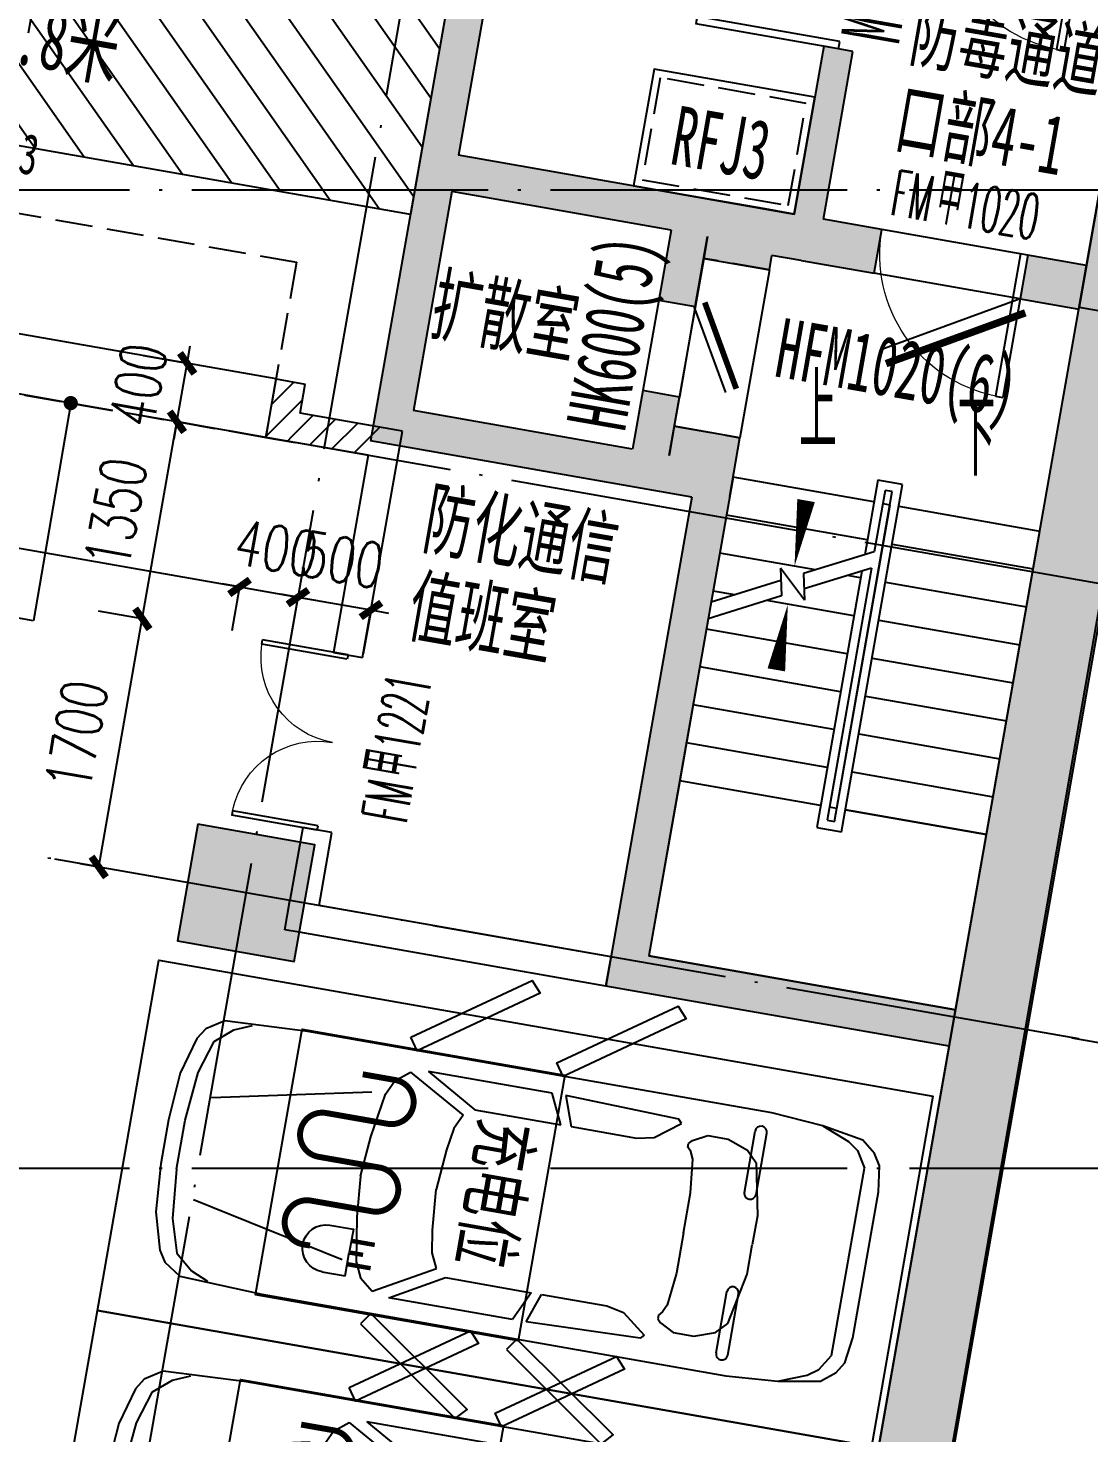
# Model space of a CAD drawing. Header units: millimetres. Extents: x 12325263 to 13848842, y -1463133 to 573208.
# Drawn here: x 12613923 to 12621078, y -1112874 to -1103394 of the extents above; entities that cross this region are included whole.
import ezdxf
from ezdxf.xclip import XClip

# ---------------------------------------------------------------- set-up
doc = ezdxf.new("R2010")
doc.units = ezdxf.units.MM
doc.header["$LTSCALE"] = 1000
doc.header["$XCLIPFRAME"] = 0
for name, pattern in [('__DASH', [0.35, 0.25, -0.1]), ('DASH', [0.35, 0.25, -0.1]), ('DOTE', [2.42, 2, -0.2, 0.02, -0.2]), ('地下室负三层平面图$0$-3F平面$0$$AUDIT_BAD_LTYPE2', [0])]:
    doc.linetypes.add(name, pattern=pattern)
for name, color, linetype in [('-2F平面$0$COLUMN-CONCRETE', 6, 'Continuous'), ('-2F平面$0$WALL-SHATCH', 8, 'Continuous'), ('A-ANNO-TEXT', 7, 'Continuous'), ('A-AXIS', 16, 'DOTE'), ('A-COLS', 6, 'Continuous'), ('A-WALL', 5, 'Continuous'), ('A-WALL-PATT', 8, 'Continuous'), ('A_WALL(防火墙)', 151, 'Continuous'), ('AXIS', 3, 'Continuous'), ('COLUMN', 5, 'Continuous'), ('DIM_SYMB', 3, 'Continuous'), ('DOOR_FIRE', 1, 'Continuous'), ('DOOR_FIRE_TEXT', 7, 'Continuous'), ('PUB_DIM', 83, 'Continuous'), ('PUB_HATCH', 8, 'Continuous'), ('TH_TEXT', 7, 'Continuous'), ('WALL', 5, 'Continuous'), ('WINDOW_TEXT', 7, 'Continuous'), ('人防墙', 6, 'Continuous'), ('人防平时标注', 42, 'Continuous'), ('人防门', 60, 'Continuous'), ('人防门编号', 73, 'Continuous'), ('人防集水井', 62, 'Continuous'), ('公寓机动车库', 23, 'Continuous'), ('水沟+分水线', 133, 'Continuous'), ('防火卷帘', 141, 'Continuous')]:
    doc.layers.add(name, color=color, linetype=linetype)
doc.layers.add('人防口部编号', color=2, linetype='Continuous', lineweight=15)
doc.layers.add('人防文字', color=3, linetype='Continuous', lineweight=15)
doc.styles.add('_TCH_DIM', font='SIMPLEX.shx', dxfattribs={"width": 0.7, "bigfont": 'GBCBIG.shx'})
doc.styles.add('_TCH_DIM_T3', font='SIMPLEX.shx', dxfattribs={"width": 0.705882, "bigfont": 'GBCBIG.shx'})
doc.styles.add('_TCH_WINDOW', font='SIMPLEX', dxfattribs={"width": 0.7, "height": 3.5, "bigfont": 'GBCBIG'})
doc.styles.add('宋体', font='', dxfattribs={"width": 0.65})
doc.styles.add('标注宋体', font='', dxfattribs={"width": 0.6})
doc.styles.add('黑体', font='simhei.ttf', dxfattribs={"width": 0.7})
doc.styles.get('宋体').set_extended_font_data('SimSun')
doc.styles.get('标注宋体').set_extended_font_data('NSimSun')
doc.dimstyles.new('_TCH_ARCH&&120', dxfattribs={"dimtxt": 306, "dimasz": 120, "dimexe": 300, "dimexo": 360, "dimgap": 147, "dimtad": 1, "dimdec": 0, "dimzin": 0, "dimdsep": 46, "dimtxsty": '_TCH_DIM_T3', "dimblk": 'ARCHTICK', "dimcen": 0.09, "dimclrt": 7, "dimazin": 2, "dimtfac": 1, "dimtdec": 0, "dimtix": 1, "dimtmove": 2, "dimatfit": 3, "dimfxl": 1, "dimfxlon": 1, "dimtolj": 1, "dimtzin": 0, "dimarcsym": 0})
doc.dimstyles.new('_TCH_ARCH&&150', dxfattribs={"dimtxt": 446.25, "dimasz": 150, "dimexe": 375, "dimexo": 450, "dimgap": 189.375, "dimtad": 1, "dimdec": 0, "dimzin": 0, "dimdsep": 46, "dimtxsty": '_TCH_DIM_T3', "dimblk": 'asdggshdfhsg_ArchTick', "dimcen": 0.09, "dimclrt": 7, "dimazin": 2, "dimtfac": 1, "dimtdec": 0, "dimtix": 1, "dimtmove": 2, "dimatfit": 3, "dimfxl": 1, "dimtolj": 1, "dimtzin": 0, "dimarcsym": 0})
pattern_1 = [(45, (0, 89.76), (-88.388383, 88.388383), [])]

# ---------------------------------------------------------------- blocks, each defined once
blk = doc.blocks.new('asdgafgfasdfagfagasdgagRFJ3')
at = {"layer": '人防集水井'}
blk.add_lwpolyline([(-50, -1050), (1050, -1050), (1050, -250), (-50, -250)], close=True, dxfattribs=at)
at = {"layer": '人防集水井', "linetype": 'DASH'}
blk.add_lwpolyline([(0, -1000), (1000, -1000), (1000, -300), (0, -300)], close=True, dxfattribs=at)
at = {"layer": '人防集水井', "style": '标注宋体', "width": 0.6}
blk.add_text('RFJ3', height=400, dxfattribs=at).set_placement((154.5, -861.9))
blk = doc.blocks.new('asdgafgfasdfagfagasdgagadfgsdhgd$DorLib2D$00000191')
at = {"color": 0}
blk.add_line((-0.5, 0.15), (0.366, 0.65), dxfattribs=at)
at = {"color": 0, "const_width": 0.05}
blk.add_lwpolyline([(-0.55, 0.2366), (0.316, 0.7366)], dxfattribs=at)
blk = doc.blocks.new('asdgafgfasdfagfag$DorLib2D$00000001')
for p, q in [((0.45, 0.975), (0.5, 0.975)), ((0.45, 0), (0.45, 0.975)), ((0.5, 0), (0.5, 0.975)), ((0.5, 0), (0.45, 0))]:
    blk.add_line(p, q)
at = {"lineweight": 13}
blk.add_arc((0.475, 0), 0.975, 91.46928, 180, dxfattribs=at)
blk = doc.blocks.new('asdgafgfasdfagfagasdgagadfgsdhgd$DorLib2D$00000190')
at = {"color": 0}
blk.add_line((-0.5, 0.187), (0.366, 0.687), dxfattribs=at)
at = {"color": 0, "const_width": 0.0625}
blk.add_lwpolyline([(-0.562, 0.296), (0.304, 0.796)], dxfattribs=at)
blk = doc.blocks.new('asdgafgf20230228-rf2')
at = {"layer": 'PUB_HATCH'}
for points in [[(45555.8, 17080.3), (45388.8, 17092.7), (44947.8, 14581.1), (45120.6, 14601.6), (45228.6, 14734.9), (45617.7, 16951)], [(47691, 14302.5), (47889.8, 15435.2), (47692.9, 15469.8), (47494, 14337.1), (47575.2, 14221.3)], [(46808.5, 14288.3), (46853.8, 14449.5), (45228.6, 14734.9), (45120.6, 14601.6), (45185.4, 14488.7), (46662.8, 14229.2)], [(45120.6, 14601.6), (44947.8, 14581.1), (44636.5, 12808.3), (44926, 13011.3), (45185.4, 14488.7)], [(47183.2, 14205.6), (47297, 14371.7), (46853.8, 14449.5), (46808.5, 14288.3), (46909, 14186)], [(47575.2, 14221.3), (47494, 14337.1), (47297, 14371.7), (47183.2, 14205.6), (47343.6, 14058.9), (47540.6, 14024.4)], [(46662.8, 14229.2), (46579.8, 13756.5), (46826, 13713.2), (46909, 14186), (46808.5, 14288.3)], [(47540.6, 14024.4), (48033, 13937.9), (48084.8, 14233.4), (47691, 14302.5), (47575.2, 14221.3)], [(46909, 14186), (46883.1, 14038.3), (47326.3, 13960.4), (47343.6, 14058.9), (47183.2, 14205.6)], [(49463.8, 13991.2), (49069.8, 14060.4), (49017.9, 13765), (49411.9, 13695.8)], [(46649.6, 12708.6), (46718.8, 13102.6), (46472.5, 13145.8), (46403.4, 12751.9), (46520.3, 12646.7)], [(46520.3, 12646.7), (46403.4, 12751.9), (44926, 13011.3), (44636.5, 12808.3), (46507.9, 12479.7)], [(47058.2, 12433.8), (47127.4, 12827.8), (46684.2, 12905.6), (46649.6, 12708.6), (46837.1, 12523.4)], [(46837.1, 12523.4), (46649.6, 12708.6), (46520.3, 12646.7), (46507.9, 12479.7), (46803.4, 12427.8)], [(46837.1, 12523.4), (46803.4, 12427.8), (46224, 9128.3), (46513.5, 9331.3), (47058.2, 12433.8)], [(48581.8, 8968.1), (46513.5, 9331.3), (46224, 9128.3), (48538.5, 8721.9)]]:
    blk.add_hatch(color=256, dxfattribs=at).paths.add_polyline_path(points)
at = {"layer": '人防平时标注'}
h = blk.add_hatch(dxfattribs=at)
h.set_pattern_fill('ANSI31', color=8, scale=150, angle=-99.95903)
h.set_pattern_definition([(305.0409677, (-1229816.6, 10050455.39), (194.962871, 136.7223264), [])])
h.paths.add_polyline_path([(45483.9, 17634.4), (44904.6, 14334.8), (38206.9, 15511), (38786.3, 18810.4)])
at = {"layer": 'DIM_SYMB', "elevation": 0}
for points in [[(47608, 12601.3, 0, 0, 0), (47495.6, 11961, 0, 120, 0), (47573.4, 12404.3, 0, 0, 0)], [(48666.8, 12415.3, 0, 0, 0), (48180.8, 9647.7, 0, 0, 0), (47122, 9833.6, 0, 0, 0), (47450.6, 11705, 0, 120, 0), (47372.8, 11261.7, 0, 0, 0)]]:
    blk.add_lwpolyline(points, format="xyseb", dxfattribs=at)
at = {"layer": '人防墙'}
for p, q in [((45388.8, 17092.7), (44947.8, 14581.1)), ((45617.7, 16951), (45228.6, 14734.9)), ((47692.9, 15469.8), (47494, 14337.1)), ((47889.8, 15435.2), (47692.9, 15469.8)), ((47691, 14302.5), (47889.8, 15435.2)), ((46853.8, 14449.5), (45228.6, 14734.9)), ((44947.8, 14581.1), (44636.5, 12808.3)), ((45185.4, 14488.7), (44926, 13011.3)), ((46662.8, 14229.2), (45185.4, 14488.7)), ((47297, 14371.7), (46853.8, 14449.5)), ((47494, 14337.1), (47297, 14371.7)), ((46662.8, 14229.2), (46579.8, 13756.5)), ((48084.8, 14233.4), (47691, 14302.5)), ((48033, 13937.9), (48084.8, 14233.4)), ((46826, 13713.2), (46909, 14186)), ((46909, 14186), (46883.1, 14038.3)), ((46909, 14186), (46909, 14186)), ((46883.1, 14038.3), (47326.3, 13960.4)), ((47326.3, 13960.4), (47343.6, 14058.9)), ((47540.6, 14024.4), (47343.6, 14058.9)), ((49069.8, 14060.4), (49017.9, 13765)), ((49463.8, 13991.2), (49069.8, 14060.4)), ((47540.6, 14024.4), (48033, 13937.9)), ((49411.9, 13695.8), (49463.8, 13991.2)), ((46579.8, 13756.5), (46826, 13713.2)), ((49017.9, 13765), (49411.9, 13695.8)), ((46472.5, 13145.8), (46403.4, 12751.9)), ((46718.8, 13102.6), (46472.5, 13145.8)), ((46649.6, 12708.6), (46718.8, 13102.6)), ((46403.4, 12751.9), (44926, 13011.3)), ((46684.2, 12905.6), (46649.6, 12708.6)), ((47127.4, 12827.8), (46684.2, 12905.6)), ((46507.9, 12479.7), (44636.5, 12808.3)), ((47058.2, 12433.8), (47127.4, 12827.8)), ((46649.6, 12708.6), (46649.6, 12708.6)), ((46803.4, 12427.8), (46224, 9128.3)), ((46803.4, 12427.8), (46507.9, 12479.7)), ((47058.2, 12433.8), (46513.5, 9331.3)), ((48581.8, 8968.1), (46513.5, 9331.3)), ((48538.5, 8721.9), (46224, 9128.3)), ((48538.5, 8721.9), (48581.8, 8968.1))]:
    blk.add_line(p, q, dxfattribs=at)
at = {"layer": '人防平时标注', "elevation": 0}
blk.add_lwpolyline([(45483.9, 17634.4), (44904.6, 14334.8), (38206.9, 15511), (38786.3, 18810.4)], close=True, dxfattribs=at)
at = {"layer": '人防门'}
for p, q in [((49069.8, 14060.4, 0), (48084.8, 14233.4, 0)), ((46883.1, 14038.3, 0), (46684.2, 12905.6, 0)), ((47326.3, 13960.4, 0), (47127.4, 12827.8, 0)), ((49017.9, 13765, 0), (48033, 13937.9, 0)), ((46579.8, 13756.5, 10), (46472.5, 13145.8, 10)), ((46826, 13713.2, 10), (46718.8, 13102.6, 10)), ((47080.7, 12561.8), (46932.5, 11717.9)), ((48031.2, 12395), (47080.7, 12561.8)), ((47812.9, 10169.2), (48224.6, 12513.3)), ((48057.1, 12542.7), (47968.6, 12038.8)), ((48224.6, 12513.3), (48057.1, 12542.7)), ((47764.2, 10238.6), (48155.1, 12464.6)), ((48105.8, 12473.2), (48033.1, 12058.8)), ((48155.1, 12464.6), (48105.8, 12473.2)), ((47779.8, 10327.3), (48139.5, 12375.9)), ((48090.3, 12384.6), (48033.1, 12058.8)), ((48090.3, 12384.6), (48139.5, 12375.9)), ((48198.6, 12365.6), (49149.1, 12198.7)), ((47986.2, 12138.9), (47035.7, 12305.8)), ((48789.3, 10150), (49149.1, 12198.7)), ((47637.2, 11936.2), (46990.8, 12049.7)), ((48033.1, 12058.8), (47556.9, 11911.3)), ((48153.6, 12109.5), (49104.1, 11942.6)), ((47563.8, 11733), (47401.1, 11947.2)), ((47401.1, 11947.2), (47408.3, 11760.6)), ((48013.6, 11948.1), (47560.9, 11807.9)), ((48013.6, 11948.1), (47715, 10247.3)), ((48013.6, 11948.1), (47730.5, 10335.9)), ((47404.3, 11864.1), (46932.5, 11717.9)), ((47556.9, 11911.3), (47563.8, 11733)), ((47949.2, 11928.1), (47645.5, 10198.6)), ((47941.2, 11882.8), (47852.9, 11898.3)), ((48108.7, 11853.4), (49059.1, 11686.5)), ((47408.3, 11760.6), (46913.1, 11607.2)), ((47093.2, 11767.7), (46945.8, 11793.6)), ((47896.3, 11626.7), (47309, 11729.8)), ((46913.1, 11607.2), (46721, 10513.2)), ((48063.7, 11597.3), (49014.2, 11430.4)), ((47851.3, 11370.6), (46900.9, 11537.5)), ((47806.3, 11114.5), (46855.9, 11281.4)), ((48018.8, 11341.2), (48969.2, 11174.3)), ((47761.4, 10858.5), (46810.9, 11025.4)), ((47973.8, 11085.1), (48924.2, 10918.3)), ((47928.8, 10829.1), (48879.3, 10662.2)), ((47716.4, 10602.4), (46766, 10769.3)), ((47883.9, 10573), (48834.3, 10406.1)), ((46721, 10513.2), (46513.5, 9331.3)), ((47671.5, 10346.3), (46721, 10513.2)), ((47671.5, 10346.3), (46721, 10513.2)), ((47779.8, 10327.3), (47730.5, 10335.9)), ((47715, 10247.3), (47764.2, 10238.6)), ((47838.9, 10316.9), (48789.3, 10150)), ((48789.3, 10150), (47838.9, 10316.9)), ((47645.5, 10198.6), (47812.9, 10169.2)), ((48581.8, 8968.1), (48789.3, 10150)), ((46513.5, 9331.3), (48581.8, 8968.1))]:
    blk.add_line(p, q, dxfattribs=at)
at = {"layer": '人防门', "linetype": 'DASH'}
for p, q in [((47326.3, 13960.4), (46883.1, 14038.3)), ((46684.2, 12905.6), (47127.4, 12827.8))]:
    blk.add_line(p, q, dxfattribs=at)
at = {"layer": '人防门'}
ref = blk.add_blockref('asdgafgfasdfagfag$DorLib2D$00000001', (47877.8, 15945), dxfattribs=dict(at, xscale=1000, yscale=-1000, zscale=200, rotation=260.0409676874453))
ref.add_attrib('A', 'M1021', (48197.4, 15471.5), dxfattribs={"layer": 'WINDOW_TEXT', "height": 396.52, "rotation": 80.04097, "style": '标注宋体', "width": 0.6})
for name, p, xscale, yscale, zscale, rotation in [('asdgafgfasdfagfagasdgagadfgsdhgd$DorLib2D$00000191', (48551.4, 13999.2), 1000, 1000, 300, 170.0409676875198), ('asdgafgfasdfagfagasdgagadfgsdhgd$DorLib2D$00000190', (46649.3, 13429.5), 620, 620, 250, 260.040967687483)]:
    blk.add_blockref(name, p, dxfattribs=dict(at, xscale=xscale, yscale=yscale, zscale=zscale, rotation=rotation))
at = {"layer": '人防集水井', "linetype": 'DASH', "rotation": 350.0404866701302}
blk.add_blockref('asdgafgfasdfagfagasdgagRFJ3', (46641.4, 15552.9, 0), dxfattribs=at)
at = {"layer": 'TH_TEXT', "style": '_TCH_DIM', "width": 0.7}
for s, p in [('上', (47525.7, 12756.4)), ('下', (48594.3, 12570.5))]:
    blk.add_text(s, height=506.4, dxfattribs=at).set_placement(p)
at = {"layer": '人防口部编号', "style": '标注宋体', "width": 0.6}
blk.add_text('口部4-1', height=400, rotation=350.04125, dxfattribs=at).set_placement((48152.5, 14796.3, 0))
at = {"layer": '人防平时标注', "style": '标注宋体', "width": 0.65}
blk.add_text('底板做平，净高不小于2.8米', height=400, rotation=350.04097, dxfattribs=at).set_placement((38540.6, 16004, 0))
at = {"layer": '人防文字', "style": '标注宋体', "width": 0.6}
for s, rotation, p in [('防毒通道', 350.04125, (48257.6, 15387, 0)), ('扩散室', 350.0414, (45027.3, 13542.6, 0)), ('防化通信', 350.04089, (44974.3, 12097.4, 0)), ('值班室', 350.04089, (44870.5, 11506.4, 0))]:
    blk.add_text(s, height=400, rotation=rotation, dxfattribs=at).set_placement(p)
at = {"layer": '人防门编号', "style": '标注宋体', "width": 0.6}
for s, rotation, p in [('HK600(5)', 80.04097, (46350.2, 12860.3, 0)), ('HFM1020(6)', 350.04125, (47349.1, 13244.5, 0))]:
    blk.add_text(s, height=400, rotation=rotation, dxfattribs=at).set_placement(p)
blk = doc.blocks.new('_FZH')
blk.add_lwpolyline([(-0.5, -0.5), (0.5, -0.5), (0.5, 0.5), (-0.5, 0.5)], close=True)
at = {"layer": 'PUB_HATCH'}
blk.add_solid([(-0.5, -0.5), (0.5, -0.5), (-0.5, 0.5), (0.5, 0.5)], dxfattribs=at)
blk = doc.blocks.new('1-3F')
at = {"layer": 'A-COLS', "xscale": 799.9999999988994, "yscale": 799.9999999988994, "zscale": 799.9999999988994, "rotation": 260.0413192127452}
blk.add_blockref('_FZH', (11096.2, 26657.6), dxfattribs=at)
blk = doc.blocks.new('adgshg13--2F平面$0$A$C7F010FC0')
at = {"layer": '-2F平面$0$WALL-SHATCH'}
h = blk.add_hatch(color=256, dxfattribs=at)
h.dxf.hatch_style = 1
h.paths.add_polyline_path([(-60384.2, -16880.9), (-763.2, 197.5), (12587.6, -13153.3), (12587.6, -157996), (-162964.9, -188820.4), (-171262.4, -180522.9), (-171262.4, -31310.9), (-150707.2, -10755.7), (-131860.1, -7980.9), (-99162.4, -7980.9), (-99162.4, -4980.9), (-76620.4, -4980.9), (-70107.7, -16880.9)], flags=16)
h.paths.add_polyline_path([(-60091.2, -16380.9), (-646.9, 646.9), (12987.6, -12987.6), (12987.6, -158331.9), (-163100.6, -189250.4), (-171662.4, -180688.6), (-171662.4, -31145.2), (-150777.9, -10260.7), (-131896.7, -7480.9), (-99562.4, -7480.9), (-99562.4, -4580.9), (-76365.6, -4580.9), (-69907.5, -16380.9)])
at = {"layer": '-2F平面$0$COLUMN-CONCRETE'}
for points in [[(-60091.2, -16380.9), (-646.9, 646.9), (12987.6, -12987.6), (12987.6, -158331.9), (-163100.6, -189250.4), (-171662.4, -180688.6), (-171662.4, -31145.2), (-150777.9, -10260.7), (-131896.7, -7480.9), (-99562.4, -7480.9), (-99562.4, -4580.9), (-76365.6, -4580.9), (-69907.5, -16380.9)], [(-60384.2, -16880.9), (-763.2, 197.5), (12587.6, -13153.3), (12587.6, -157996), (-162964.9, -188820.4), (-171262.4, -180522.9), (-171262.4, -31310.9), (-150707.2, -10755.7), (-131860.1, -7980.9), (-99162.4, -7980.9), (-99162.4, -4980.9), (-76620.4, -4980.9), (-70107.7, -16880.9)]]:
    blk.add_lwpolyline(points, close=True, dxfattribs=at)
blk = doc.blocks.new('A$C2A3E77E8')
at = {"layer": 'WALL', "color": 1}
blk.add_blockref('adgshg13--2F平面$0$A$C7F010FC0', (561507.9, 205483.1), dxfattribs=at)
blk = doc.blocks.new('asdfadfgsdg')
at = {"layer": 'A-AXIS'}
for p, q in [((19833.9, 91854), (2453.6, -7131.8)), ((22247, 91430.3), (4866.7, -7555.5)), ((20278.2, 33244), (5875, 35773)), ((19750.7, 30240), (5347.6, 32768.9))]:
    blk.add_line(p, q, dxfattribs=at)
at = {"layer": 'AXIS'}
blk.add_line((17319.1, 30666.9), (23446, 29591.2), dxfattribs=at)
blk = doc.blocks.new('asdfsfsdf')
at = {"color": 253, "linetype": '地下室负三层平面图$0$-3F平面$0$$AUDIT_BAD_LTYPE2', "transparency": 33554559, "extrusion": (0.000447791, 3.52996e-16, 1)}
for p, q in [((-500, -141.2, 0.2), (-725, -211.8, 0.3)), ((-168.7, -110, 0.1), (-500, -141.2, 0.2)), ((168.7, -110, -0.1), (-168.7, -110, 0.1)), ((168.7, -110, -0.1), (500, -141.2, -0.2)), ((500, -141.2, -0.2), (725, -211.8, -0.3)), ((-725, -211.8, 0.3), (-825, -329.4, 0.4)), ((-350, -258.8, 0.2), (-575, -1317.6, 0.3)), ((350, -258.8, -0.2), (575, -1317.6, -0.3)), ((725, -211.8, -0.3), (825, -329.4, -0.4)), ((-825, -329.4, 0.4), (-875, -447.1, 0.4)), ((825, -329.4, -0.4), (875, -447.1, -0.4)), ((-575, -1411.8, 0.3), (-675, -1458.8, 0.3)), ((-275, -1364.7, 0.1), (-575, -1411.8, 0.3)), ((0, -1341.2), (-275, -1364.7, 0.1)), ((0, -1341.2), (275, -1364.7, -0.1)), ((275, -1364.7, -0.1), (575, -1411.8, -0.3)), ((575, -1411.8, -0.3), (675, -1458.8, -0.3)), ((-675, -1458.8, 0.3), (-750, -1552.9, 0.3)), ((675, -1458.8, -0.3), (750, -1552.9, -0.3)), ((-750, -1552.9, 0.3), (-525, -1952.9, 0.2)), ((750, -1552.9, -0.3), (525, -1952.9, -0.2)), ((-775, -2517.6, 0.3), (-775, -1670.6, 0.3)), ((-775, -1670.6, 0.3), (-575, -2023.5, 0.3)), ((775, -1670.6, -0.3), (575, -2023.5, -0.3)), ((775, -2517.6, -0.3), (775, -1670.6, -0.3)), ((-425, -1905.9, 0.2), (-275, -1882.4, 0.1)), ((-275, -1882.4, 0.1), (0, -1858.8)), ((275, -1882.4, -0.1), (0, -1858.8)), ((425, -1905.9, -0.2), (275, -1882.4, -0.1)), ((-525, -1952.9, 0.2), (-425, -1905.9, 0.2)), ((525, -1952.9, -0.2), (425, -1905.9, -0.2)), ((-575, -2023.5, 0.3), (-575, -2611.8, 0.3)), ((575, -2023.5, -0.3), (575, -2611.8, -0.3)), ((-575, -2611.8, 0.3), (-775, -2517.6, 0.3)), ((575, -2611.8, -0.3), (775, -2517.6, -0.3)), ((-775, -2611.8, 0.3), (-575, -2682.4, 0.3)), ((-750, -3388.2, 0.3), (-775, -2611.8, 0.3)), ((775, -2611.8, -0.3), (575, -2682.4, -0.3)), ((750, -3388.2, -0.3), (775, -2611.8, -0.3)), ((-575, -2682.4, 0.3), (-575, -3129.4, 0.3)), ((575, -2682.4, -0.3), (575, -3129.4, -0.3)), ((-575, -3129.4, 0.3), (-600, -3247.1, 0.3)), ((575, -3129.4, -0.3), (600, -3247.1, -0.3)), ((-600, -3247.1, 0.3), (-725, -3411.8, 0.3)), ((600, -3247.1, -0.3), (725, -3411.8, -0.3)), ((-725, -3411.8, 0.3), (-750, -3388.2, 0.3)), ((725, -3411.8, -0.3), (750, -3388.2, -0.3)), ((-625, -3505.9, 0.3), (-675, -3600, 0.3)), ((-600, -3482.4, 0.3), (-625, -3505.9, 0.3)), ((-575, -3482.4, 0.3), (-600, -3482.4, 0.3)), ((-550, -3505.9, 0.2), (-575, -3482.4, 0.3)), ((-500, -3529.4, 0.2), (-550, -3505.9, 0.2)), ((500, -3529.4, -0.2), (550, -3505.9, -0.2)), ((550, -3505.9, -0.2), (575, -3482.4, -0.3)), ((575, -3482.4, -0.3), (600, -3482.4, -0.3)), ((600, -3482.4, -0.3), (625, -3505.9, -0.3)), ((625, -3505.9, -0.3), (675, -3600, -0.3)), ((-675, -3600, 0.3), (-675, -3741.2, 0.3)), ((-275, -3552.9, 0.1), (-500, -3529.4, 0.2)), ((0, -3552.9), (-275, -3552.9, 0.1)), ((0, -3552.9), (275, -3552.9, -0.1)), ((275, -3552.9, -0.1), (500, -3529.4, -0.2)), ((675, -3600, -0.3), (675, -3741.2, -0.3)), ((-675, -3741.2, 0.3), (-625, -3882.4, 0.3)), ((675, -3741.2, -0.3), (625, -3882.4, -0.3)), ((-625, -3882.4, 0.3), (-550, -3952.9, 0.2)), ((625, -3882.4, -0.3), (550, -3952.9, -0.2)), ((-550, -3952.9, 0.2), (-200, -4023.5, 0.1)), ((550, -3952.9, -0.2), (200, -4023.5, -0.1)), ((-200, -4023.5, 0.1), (0, -4023.5)), ((200, -4023.5, -0.1), (0, -4023.5)), ((-875, -4352.9, 0.4), (-800, -4541.2, 0.4)), ((875, -4352.9, -0.4), (800, -4541.2, -0.4)), ((-800, -4541.2, 0.4), (-750, -4611.8, 0.3)), ((800, -4541.2, -0.4), (750, -4611.8, -0.3)), ((-750, -4611.8, 0.3), (-641.2, -4680, 0.3)), ((750, -4611.8, -0.3), (641.2, -4680, -0.3)), ((641.2, -4680, -0.3), (-641.2, -4680, 0.3))]:
    blk.add_line(p, q, dxfattribs=at)
for points in [[(-475, -23.5), (-150, 0), (150, 0), (475, -23.5), (725, -94.1), (800, -141.2), (875, -258.8), (900, -823.5), (900, -4000), (875, -4352.9), (825, -4635.3), (750, -4729.4), (675, -4776.5), (500, -4800), (-500, -4800), (-675, -4776.5), (-750, -4729.4), (-825, -4635.3), (-875, -4352.9), (-900, -4000), (-900, -823.5), (-875, -258.8), (-800, -141.2), (-725, -94.1)], [(-981.9, -1513.2), (-1500, -2253.1), (-1425.3, -2320.8), (-900, -1570.6)]]:
    blk.add_lwpolyline(points, close=True, dxfattribs=at)
at = {"color": 253, "linetype": '地下室负三层平面图$0$-3F平面$0$$AUDIT_BAD_LTYPE2', "transparency": 33554559, "extrusion": (0.000447791, 3.52996e-16, 1), "elevation": 0}
for points in [[(981.9, -1513.2), (1500, -2253.1), (1425.3, -2320.8), (900, -1570.6)], [(-900, -2570.6), (-981.9, -2513.2), (-1500, -3253.1), (-1425.3, -3320.8)], [(981.9, -2513.2), (1500, -3253.1), (1425.3, -3320.8), (900, -2570.6)]]:
    blk.add_lwpolyline(points, close=True, dxfattribs=at)
blk = doc.blocks.new('车位')
h = blk.add_hatch()
h.set_pattern_fill('ANSI31', color=256, scale=1000)
h.set_pattern_definition([(45, (-2400, -5300), (-1122.53, 1122.53), [])])
h.paths.add_polyline_path([(1880, -3854.7), (1880, -3694.7), (1720, -3694.7), (1560, -3694.7), (1560, -3854.7, 0.989863)])
for p, q in [((400, -1100), (400, -1100)), ((860, -1060), (440, -1060)), ((1500, -1100), (1500, -1100)), ((1960.2, -1060), (1540, -1060)), ((2000, -1100), (2000, -1100)), ((860, -1140), (440, -1140)), ((1960, -1140), (1539.8, -1140)), ((1880, -3694.7), (1720, -3694.7)), ((1880, -3854.7), (1880, -3694.7))]:
    blk.add_line(p, q)
for points in [[(2400, -5300), (0, -5300), (0, 0), (2400, 0)], [(290, -2468.6), (2110, -2468.6), (2110, -4269.2), (290, -4269.2)]]:
    blk.add_lwpolyline(points, close=True)
at = {"const_width": 40}
blk.add_lwpolyline([(520, -3813), (520, -3590.1, -1), (820, -3590.1), (820, -4011, 1), (1120, -4011), (1120, -3590.1, -1), (1420, -3590.1), (1420, -4011, 1), (1720, -4011), (1720, -3963)], format="xyb", dxfattribs=at)
at = {"const_width": 30}
for points in [[(1640, -3694.7), (1640, -3534.2)], [(1720, -3694.7), (1720, -3599.9)], [(1800, -3694.7), (1800, -3534.2)]]:
    blk.add_lwpolyline(points, dxfattribs=at)
blk.add_lwpolyline([(1880, -3851.4, -1), (1560, -3854.7), (1560, -3694.7), (1720, -3694.7)], format="xyb")
for centre, start, end in [((440, -1100), 90, 180), ((440, -1100), 180, 270), ((860, -1100), 0, 90), ((860, -1100), 270, 0), ((1540, -1100), 90, 180), ((1540, -1100), 180, 270), ((1960, -1100), 0, 90), ((1960, -1100), 0, 90), ((1960, -1100), 270, 0), ((1960, -1100), 270, 0)]:
    blk.add_arc(centre, 40, start, end)
at = {"xscale": -1, "rotation": 180}
blk.add_blockref('asdfsfsdf', (1200, -5050), dxfattribs=at)
at = {"insert": (661.6, -2614.8), "char_height": 350, "attachment_point": 1, "rotation": 360, "style": '黑体'}
blk.add_mtext_dynamic_manual_height_columns('充电位', width=1328.11, gutter_width=1750, heights=[0], dxfattribs=at)
blk = doc.blocks.new('asdggshdfhsg_ArchTick')
at = {"color": 0, "linetype": 'ByBlock', "const_width": 0.4}
blk.add_lwpolyline([(-0.5, -0.5), (0.5, 0.5)], dxfattribs=at)
blk = doc.blocks.new('*D5278')
at = {"layer": 'AXIS', "color": 0, "lineweight": -2, "transparency": 16777216}
for p, q in [((12487316.81071, 1020789.75909), (12490991.81071, 1020789.75909)), ((12490616.81071, 1014339.75909), (12490616.81071, 1020639.75909)), ((12487316.81071, 1014189.75909), (12490991.81071, 1014189.75909))]:
    blk.add_line(p, q, dxfattribs=at)
at = {"layer": 'Defpoints', "color": 0, "transparency": 16777216}
for p in [(12486866.81071, 1020789.75909), (12490616.81071, 1020789.75909), (12486866.81071, 1014189.75909)]:
    blk.add_point(p, dxfattribs=at)
at = {"layer": 'AXIS', "color": 0, "lineweight": -2, "transparency": 16777216, "xscale": 150, "yscale": 150, "zscale": 150}
for p, rotation in [((12490616.81071, 1020789.75909), 90), ((12490616.81071, 1014189.75909), 270)]:
    blk.add_blockref('asdggshdfhsg_ArchTick', p, dxfattribs=dict(at, rotation=rotation))
at = {"layer": 'AXIS', "color": 7, "transparency": 16777216, "insert": (12490204.31071, 1017489.75909), "char_height": 446.25, "attachment_point": 5, "rotation": 90, "style": '_TCH_DIM_T3'}
blk.add_mtext('\\A1;6600', dxfattribs=at)
blk = doc.blocks.new('*D5279')
at = {"layer": 'AXIS', "color": 0, "lineweight": -2, "transparency": 16777216}
for p, q in [((12487316.81071, 1027389.75909), (12490991.81071, 1027389.75909)), ((12490616.81071, 1020939.75909), (12490616.81071, 1027239.75909)), ((12487316.81071, 1020789.75909), (12490991.81071, 1020789.75909))]:
    blk.add_line(p, q, dxfattribs=at)
at = {"layer": 'Defpoints', "color": 0, "transparency": 16777216}
for p in [(12486866.81071, 1027389.75909), (12490616.81071, 1027389.75909), (12486866.81071, 1020789.75909)]:
    blk.add_point(p, dxfattribs=at)
at = {"layer": 'AXIS', "color": 0, "lineweight": -2, "transparency": 16777216, "xscale": 150, "yscale": 150, "zscale": 150}
for p, rotation in [((12490616.81071, 1027389.75909), 90), ((12490616.81071, 1020789.75909), 270)]:
    blk.add_blockref('asdggshdfhsg_ArchTick', p, dxfattribs=dict(at, rotation=rotation))
at = {"layer": 'AXIS', "color": 7, "transparency": 16777216, "insert": (12490204.31071, 1024089.75909), "char_height": 446.25, "attachment_point": 5, "rotation": 90, "style": '_TCH_DIM_T3'}
blk.add_mtext('\\A1;6600', dxfattribs=at)
blk = doc.blocks.new('*D5280')
at = {"layer": 'AXIS', "color": 0, "lineweight": -2, "transparency": 16777216}
for p, q in [((12487316.81071, 1033989.75909), (12490991.81071, 1033989.75909)), ((12490616.81071, 1027539.75909), (12490616.81071, 1033839.75909)), ((12487316.81071, 1027389.75909), (12490991.81071, 1027389.75909))]:
    blk.add_line(p, q, dxfattribs=at)
at = {"layer": 'Defpoints', "color": 0, "transparency": 16777216}
for p in [(12486866.81071, 1033989.75909), (12490616.81071, 1033989.75909), (12486866.81071, 1027389.75909)]:
    blk.add_point(p, dxfattribs=at)
at = {"layer": 'AXIS', "color": 0, "lineweight": -2, "transparency": 16777216, "xscale": 150, "yscale": 150, "zscale": 150}
for p, rotation in [((12490616.81071, 1033989.75909), 90), ((12490616.81071, 1027389.75909), 270)]:
    blk.add_blockref('asdggshdfhsg_ArchTick', p, dxfattribs=dict(at, rotation=rotation))
at = {"layer": 'AXIS', "color": 7, "transparency": 16777216, "insert": (12490204.31071, 1030689.75909), "char_height": 446.25, "attachment_point": 5, "rotation": 90, "style": '_TCH_DIM_T3'}
blk.add_mtext('\\A1;6600', dxfattribs=at)
blk = doc.blocks.new('asdfassdfg')
at = {"layer": 'COLUMN', "color": 6, "xscale": 1299.999999999693, "yscale": 1299.999999999693, "zscale": 1299.999999999693, "rotation": 350.0413192126109}
blk.add_blockref('_FZH', (10317, 59837.1), dxfattribs=at)
blk = doc.blocks.new('_ArchTick')
at = {"color": 0, "linetype": 'ByBlock', "const_width": 0.4}
blk.add_lwpolyline([(-0.5, -0.5), (0.5, 0.5)], dxfattribs=at)
blk = doc.blocks.new('*D3849')
at = {"layer": 'Defpoints', "color": 0, "transparency": 16777216}
for p in [(12614996.3, -1105656.8), (12615792.7, -1105796.6), (12615723.5, -1106190.5)]:
    blk.add_point(p, dxfattribs=at)
at = {"layer": 'PUB_DIM', "color": 0, "lineweight": -2, "transparency": 16777216}
for p, q in [((12614996.3, -1105656.8), (12615017.1, -1105538.6)), ((12614997.3, -1105656.9), (12614700.8, -1105604.9)), ((12614927.1, -1106050.7), (12614996.3, -1105656.8)), ((12614928.1, -1106050.9), (12614631.7, -1105998.8)), ((12614927.1, -1106050.7), (12614906.4, -1106168.9))]:
    blk.add_line(p, q, dxfattribs=at)
at = {"layer": 'PUB_DIM', "color": 0, "lineweight": -2, "transparency": 16777216, "xscale": 120, "yscale": 120, "zscale": 120}
for p, rotation in [((12614996.3, -1105656.8), 260.0413186027104), ((12614927.1, -1106050.7), 80.04131860271043)]:
    blk.add_blockref('_ArchTick', p, dxfattribs=dict(at, rotation=rotation))
at = {"layer": 'PUB_DIM', "color": 7, "transparency": 16777216, "insert": (12614666.2, -1105801.9), "char_height": 306, "attachment_point": 5, "rotation": 80.04132, "style": '_TCH_DIM_T3'}
blk.add_mtext('\\A1;400', dxfattribs=at)
blk = doc.blocks.new('*D3850')
at = {"layer": 'Defpoints', "color": 0, "transparency": 16777216}
for p in [(12614927.1, -1106050.7), (12615723.5, -1106190.5), (12615490.1, -1107520.3)]:
    blk.add_point(p, dxfattribs=at)
at = {"layer": 'PUB_DIM', "color": 0, "lineweight": -2, "transparency": 16777216}
for p, q in [((12614928.1, -1106050.9), (12614631.7, -1105998.8)), ((12614693.7, -1107380.4), (12614927.1, -1106050.7)), ((12614694.6, -1107380.6), (12614398.2, -1107328.5))]:
    blk.add_line(p, q, dxfattribs=at)
at = {"layer": 'PUB_DIM', "color": 0, "lineweight": -2, "transparency": 16777216, "xscale": 120, "yscale": 120, "zscale": 120}
for p, rotation in [((12614927.1, -1106050.7), 80.04131860266453), ((12614693.7, -1107380.4), 260.0413186026645)]:
    blk.add_blockref('_ArchTick', p, dxfattribs=dict(at, rotation=rotation))
at = {"layer": 'PUB_DIM', "color": 7, "transparency": 16777216, "insert": (12614514.9, -1106663.7), "char_height": 306, "attachment_point": 5, "rotation": 80.04132, "style": '_TCH_DIM_T3'}
blk.add_mtext('\\A1;1350', dxfattribs=at)
blk = doc.blocks.new('*D3851')
at = {"layer": 'Defpoints', "color": 0, "transparency": 16777216}
for p in [(12614693.7, -1107380.4), (12615490.1, -1107520.3), (12615196.1, -1109194.5)]:
    blk.add_point(p, dxfattribs=at)
at = {"layer": 'PUB_DIM', "color": 0, "lineweight": -2, "transparency": 16777216}
for p, q in [((12614694.6, -1107380.6), (12614398.2, -1107328.5)), ((12614399.7, -1109054.7), (12614693.7, -1107380.4)), ((12614400.7, -1109054.9), (12614104.2, -1109002.8))]:
    blk.add_line(p, q, dxfattribs=at)
at = {"layer": 'PUB_DIM', "color": 0, "lineweight": -2, "transparency": 16777216, "xscale": 120, "yscale": 120, "zscale": 120}
for p, rotation in [((12614693.7, -1107380.4), 80.04131860272459), ((12614399.7, -1109054.7), 260.0413186027246)]:
    blk.add_blockref('_ArchTick', p, dxfattribs=dict(at, rotation=rotation))
at = {"layer": 'PUB_DIM', "color": 7, "transparency": 16777216, "insert": (12614251.2, -1108165.7), "char_height": 306, "attachment_point": 5, "rotation": 80.04132, "style": '_TCH_DIM_T3'}
blk.add_mtext('\\A1;1700', dxfattribs=at)
blk = doc.blocks.new('*D3854')
at = {"layer": 'Defpoints', "color": 0, "transparency": 16777216}
for p in [(12610039.9, -1105598.7), (12615457.4, -1106549.9), (12615349.3, -1107165.2)]:
    blk.add_point(p, dxfattribs=at)
at = {"layer": 'PUB_DIM', "color": 0, "lineweight": -2, "transparency": 16777216}
for p, q in [((12609932, -1106212.9), (12609880, -1106509.4)), ((12609931.9, -1106213.9), (12615349.3, -1107165.2)), ((12615349.5, -1107164.2), (12615297.5, -1107460.6))]:
    blk.add_line(p, q, dxfattribs=at)
at = {"layer": 'PUB_DIM', "color": 0, "lineweight": -2, "transparency": 16777216, "xscale": 120, "yscale": 120, "zscale": 120}
for p, rotation in [((12609931.9, -1106213.9), 170.0413192127172), ((12615349.3, -1107165.2), 350.0413192127172)]:
    blk.add_blockref('_ArchTick', p, dxfattribs=dict(at, rotation=rotation))
at = {"layer": 'PUB_DIM', "color": 7, "transparency": 16777216, "insert": (12612692.5, -1106394.1), "char_height": 306, "attachment_point": 5, "rotation": 350.04132, "style": '_TCH_DIM_T3'}
blk.add_mtext('\\A1;5500', dxfattribs=at)
blk = doc.blocks.new('*D3855')
at = {"layer": 'Defpoints', "color": 0, "transparency": 16777216}
for p in [(12615457.4, -1106549.9), (12615851.3, -1106619), (12615743.3, -1107234.3)]:
    blk.add_point(p, dxfattribs=at)
at = {"layer": 'PUB_DIM', "color": 0, "lineweight": -2, "transparency": 16777216}
for p, q in [((12615349.3, -1107165.2), (12615231.2, -1107144.4)), ((12615349.5, -1107164.2), (12615297.5, -1107460.6)), ((12615349.3, -1107165.2), (12615743.3, -1107234.3)), ((12615743.5, -1107233.3), (12615691.4, -1107529.8)), ((12615743.3, -1107234.3), (12615861.5, -1107255.1))]:
    blk.add_line(p, q, dxfattribs=at)
at = {"layer": 'PUB_DIM', "color": 0, "lineweight": -2, "transparency": 16777216, "xscale": 120, "yscale": 120, "zscale": 120}
for p, rotation in [((12615349.3, -1107165.2), 350.0413192127194), ((12615743.3, -1107234.3), 170.0413192127194)]:
    blk.add_blockref('_ArchTick', p, dxfattribs=dict(at, rotation=rotation))
at = {"layer": 'PUB_DIM', "color": 7, "transparency": 16777216, "insert": (12615598.2, -1106904.3), "char_height": 306, "attachment_point": 5, "rotation": 350.04132, "style": '_TCH_DIM_T3'}
blk.add_mtext('\\A1;400', dxfattribs=at)
blk = doc.blocks.new('*D3856')
at = {"layer": 'Defpoints', "color": 0, "transparency": 16777216}
for p in [(12615851.3, -1106619), (12616343.9, -1106705.5), (12616235.8, -1107320.8)]:
    blk.add_point(p, dxfattribs=at)
at = {"layer": 'PUB_DIM', "color": 0, "lineweight": -2, "transparency": 16777216}
for p, q in [((12615743.3, -1107234.3), (12615625.1, -1107213.6)), ((12615743.5, -1107233.3), (12615691.4, -1107529.8)), ((12615743.3, -1107234.3), (12616235.8, -1107320.8)), ((12616236, -1107319.8), (12616184, -1107616.3)), ((12616235.8, -1107320.8), (12616354, -1107341.6))]:
    blk.add_line(p, q, dxfattribs=at)
at = {"layer": 'PUB_DIM', "color": 0, "lineweight": -2, "transparency": 16777216, "xscale": 120, "yscale": 120, "zscale": 120}
for p, rotation in [((12615743.3, -1107234.3), 350.0413192127214), ((12616235.8, -1107320.8), 170.0413192127214)]:
    blk.add_blockref('_ArchTick', p, dxfattribs=dict(at, rotation=rotation))
at = {"layer": 'PUB_DIM', "color": 7, "transparency": 16777216, "insert": (12616041.5, -1106982.1), "char_height": 306, "attachment_point": 5, "rotation": 350.04132, "style": '_TCH_DIM_T3'}
blk.add_mtext('\\A1;500', dxfattribs=at)
blk = doc.blocks.new('*D4007')
at = {"layer": 'Defpoints', "color": 0, "transparency": 16777216}
for p in [(12619246.81071, -1111086.78575), (12622846.81071, -1111086.78575), (12619246.81071, -1117686.78575)]:
    blk.add_point(p, dxfattribs=at)
at = {"layer": 'PUB_DIM', "color": 0, "lineweight": -2, "transparency": 16777216}
for p, q in [((12622845.81071, -1111086.78575), (12623146.81071, -1111086.78575)), ((12622846.81071, -1117686.78575), (12622846.81071, -1111086.78575)), ((12622845.81071, -1117686.78575), (12623146.81071, -1117686.78575))]:
    blk.add_line(p, q, dxfattribs=at)
at = {"layer": 'PUB_DIM', "color": 0, "lineweight": -2, "transparency": 16777216, "xscale": 120, "yscale": 120, "zscale": 120}
for p, rotation in [((12622846.81071, -1111086.78575), 90), ((12622846.81071, -1117686.78575), 270)]:
    blk.add_blockref('_ArchTick', p, dxfattribs=dict(at, rotation=rotation))
at = {"layer": 'PUB_DIM', "color": 7, "transparency": 16777216, "insert": (12622546.81071, -1114386.78575), "char_height": 306, "attachment_point": 5, "rotation": 90, "style": '_TCH_DIM_T3'}
blk.add_mtext('\\A1;6600', dxfattribs=at)
blk = doc.blocks.new('*D4008')
at = {"layer": 'Defpoints', "color": 0, "transparency": 16777216}
for p in [(12619246.81071, -1104486.78575), (12622846.81071, -1104486.78575), (12619246.81071, -1111086.78575)]:
    blk.add_point(p, dxfattribs=at)
at = {"layer": 'PUB_DIM', "color": 0, "lineweight": -2, "transparency": 16777216}
for p, q in [((12622845.81071, -1104486.78575), (12623146.81071, -1104486.78575)), ((12622846.81071, -1111086.78575), (12622846.81071, -1104486.78575)), ((12622845.81071, -1111086.78575), (12623146.81071, -1111086.78575))]:
    blk.add_line(p, q, dxfattribs=at)
at = {"layer": 'PUB_DIM', "color": 0, "lineweight": -2, "transparency": 16777216, "xscale": 120, "yscale": 120, "zscale": 120}
for p, rotation in [((12622846.81071, -1104486.78575), 90), ((12622846.81071, -1111086.78575), 270)]:
    blk.add_blockref('_ArchTick', p, dxfattribs=dict(at, rotation=rotation))
at = {"layer": 'PUB_DIM', "color": 7, "transparency": 16777216, "insert": (12622546.81071, -1107786.78575), "char_height": 306, "attachment_point": 5, "rotation": 90, "style": '_TCH_DIM_T3'}
blk.add_mtext('\\A1;6600', dxfattribs=at)
blk = doc.blocks.new('*D4009')
at = {"layer": 'Defpoints', "color": 0, "transparency": 16777216}
for p in [(12619246.81071, -1097886.78575), (12622846.81071, -1097886.78575), (12619246.81071, -1104486.78575)]:
    blk.add_point(p, dxfattribs=at)
at = {"layer": 'PUB_DIM', "color": 0, "lineweight": -2, "transparency": 16777216}
for p, q in [((12622845.81071, -1097886.78575), (12623146.81071, -1097886.78575)), ((12622846.81071, -1104486.78575), (12622846.81071, -1097886.78575)), ((12622845.81071, -1104486.78575), (12623146.81071, -1104486.78575))]:
    blk.add_line(p, q, dxfattribs=at)
at = {"layer": 'PUB_DIM', "color": 0, "lineweight": -2, "transparency": 16777216, "xscale": 120, "yscale": 120, "zscale": 120}
for p, rotation in [((12622846.81071, -1097886.78575), 90), ((12622846.81071, -1104486.78575), 270)]:
    blk.add_blockref('_ArchTick', p, dxfattribs=dict(at, rotation=rotation))
at = {"layer": 'PUB_DIM', "color": 7, "transparency": 16777216, "insert": (12622546.81071, -1101186.78575), "char_height": 306, "attachment_point": 5, "rotation": 90, "style": '_TCH_DIM_T3'}
blk.add_mtext('\\A1;6600', dxfattribs=at)
blk = doc.blocks.new('$DorLib2D$00000037')
at = {"linetype": 'DASH'}
blk.add_line((0.5, 0), (-0.5, 0), dxfattribs=at)
blk = doc.blocks.new('$DorLib2D$00000002')
for p, q in [((-0.5, 0), (-0.5, 0.4875)), ((-0.475, 0.4875), (-0.5, 0.4875)), ((-0.475, 0), (-0.475, 0.4875)), ((0.475, 0), (0.475, 0.4875)), ((0.475, 0.4875), (0.5, 0.4875)), ((0.5, 0), (0.5, 0.4875)), ((-0.5, 0), (-0.475, 0)), ((0.5, 0), (0.475, 0))]:
    blk.add_line(p, q)
at = {"lineweight": 13}
for centre, start, end in [((-0.4875, 0), 0, 88.53072), ((0.4875, 0), 91.46928, 180)]:
    blk.add_arc(centre, 0.4875, start, end, dxfattribs=at)
blk = doc.blocks.new('$DorLib2D$00000001')
for p, q in [((0.45, 0.975), (0.5, 0.975)), ((0.45, 0), (0.45, 0.975)), ((0.5, 0), (0.5, 0.975)), ((0.5, 0), (0.45, 0))]:
    blk.add_line(p, q)
at = {"lineweight": 13}
blk.add_arc((0.475, 0), 0.975, 91.46928, 180, dxfattribs=at)
blk = doc.blocks.new('qlzw')
at = {"layer": 'A-AXIS'}
for p, q in [((12411416.8, 1027389.8), (12486866.8, 1027389.8)), ((12411416.8, 1020789.8), (12486866.8, 1020789.8))]:
    blk.add_line(p, q, dxfattribs=at)
at = {"layer": 'AXIS'}
for p, q in [((12486866.8, 1027389.8), (12492866.8, 1027389.8)), ((12486866.8, 1020789.8), (12492866.8, 1020789.8))]:
    blk.add_line(p, q, dxfattribs=at)
for p1, p2, picture, middle in [((12486866.8, 1027389.8), (12486866.8, 1033989.8), '*D5280', (12490204.3, 1030689.8)), ((12486866.8, 1020789.8), (12486866.8, 1027389.8), '*D5279', (12490204.3, 1024089.8)), ((12486866.8, 1014189.8), (12486866.8, 1020789.8), '*D5278', (12490204.3, 1017489.8))]:
    dim = blk.add_aligned_dim(p1=p1, p2=p2, distance=-3750, dimstyle='_TCH_ARCH&&150', dxfattribs=at)
    dim.commit()
    dim.dimension.update_dxf_attribs({"geometry": picture, "text_midpoint": middle})

msp = doc.modelspace()

# ---------------------------------------------------------------- hatches: boundary and pattern name
at = {"layer": 'A-WALL-PATT'}
h = msp.add_hatch(dxfattribs=at)
h.set_pattern_fill('普通砖', color=256, scale=50, style=0)
h.set_pattern_definition(pattern_1)
h.paths.add_polyline_path([(12615675.2, -1106080.5), (12615758.1, -1105993.6), (12615792.7, -1105796.6), (12615595.7, -1105762), (12615543.8, -1106057.5)])
h = msp.add_hatch(dxfattribs=at)
h.set_pattern_fill('普通砖', color=256, scale=50, style=0)
h.set_pattern_definition(pattern_1)
h.paths.add_polyline_path([(12616216.1, -1106277), (12616447.6, -1106114.6), (12615758.1, -1105993.6), (12615675.2, -1106080.5), (12615723.5, -1106190.5)])
h = msp.add_hatch(dxfattribs=at)
h.set_pattern_fill('普通砖', color=256, scale=50, style=0)
h.set_pattern_definition(pattern_1)
h.paths.add_polyline_path([(12615723.5, -1106190.5), (12615675.2, -1106080.5), (12615543.8, -1106057.5), (12615526.5, -1106156)])
at = {"layer": 'PUB_HATCH'}
msp.add_hatch(color=256, dxfattribs=at).paths.add_polyline_path([(12617299.2, -1126417.8), (12617791.7, -1126504.3), (12627827.2, -1069348.8), (12627334.8, -1069262.3)])

# ---------------------------------------------------------------- linework, layer by layer
at = {"layer": 'A-WALL'}
for p, q in [((12617299.2, -1126417.8), (12627334.8, -1069262.3)), ((12617791.7, -1126504.3), (12627827.2, -1069348.8)), ((12616179.6, -1107641.3), (12616447.6, -1106114.6)), ((12616216.1, -1106277), (12615982.6, -1107606.7)), ((12615982.6, -1107606.7), (12616179.6, -1107641.3)), ((12615775.1, -1108788.7), (12615688.6, -1109281)), ((12615972, -1108823.3), (12615775.1, -1108788.7)), ((12615885.6, -1109315.6), (12615972, -1108823.3)), ((12615654, -1109478), (12615688.6, -1109281)), ((12615688.6, -1109281), (12615688.6, -1109281)), ((12617855.4, -1109661.5), (12615885.6, -1109315.6)), ((12615752.5, -1109495.3), (12615654, -1109478)), ((12617820.8, -1109858.5), (12615752.5, -1109495.3)), ((12617820.8, -1109858.5), (12617855.4, -1109661.5))]:
    msp.add_line(p, q, dxfattribs=at)
at = {"layer": 'A_WALL(防火墙)'}
for p, q in [((12615543.8, -1106057.5), (12615595.7, -1105762)), ((12615595.7, -1105762), (12615792.7, -1105796.6)), ((12615758.1, -1105993.6), (12615792.7, -1105796.6)), ((12616447.6, -1106114.6), (12615758.1, -1105993.6)), ((12615526.5, -1106156), (12615543.8, -1106057.5)), ((12615526.5, -1106156), (12615723.5, -1106190.5)), ((12616216.1, -1106277), (12615723.5, -1106190.5)), ((12615723.5, -1106190.5), (12615723.5, -1106190.5))]:
    msp.add_line(p, q, dxfattribs=at)
at = {"layer": 'AXIS'}
for p, q in [((12614210.9, -1105925), (12613958.7, -1107394)), ((12613958.7, -1107394), (12612076.8, -1107062.2))]:
    msp.add_line(p, q, dxfattribs=at)
at = {"layer": 'AXIS', "const_width": 48}
msp.add_lwpolyline([(12614219, -1105902.4, 1), (12614202.8, -1105947.6, 1)], format="xyb", close=True, dxfattribs=at)
at = {"layer": 'PUB_HATCH', "elevation": 0}
msp.add_lwpolyline([(12623606.4, -1093259.1), (12613949.5, -1148386.7), (12558304.4, -1148386.9)], dxfattribs=at)
at = {"layer": '水沟+分水线'}
msp.add_lwpolyline([(12615881.1, -1134494.3), (12620714.7, -1106965.6)], dxfattribs=at)
at = {"layer": '防火卷帘', "linetype": 'DASH'}
msp.add_line((12610109.1, -1105204.8, 0), (12615526.2, -1106155.9, 0), dxfattribs=at)
at = {"layer": '防火卷帘', "color": 6, "linetype": '__DASH'}
msp.add_lwpolyline([(12615734.1, -1104974), (12615526.5, -1106156), (12610109.1, -1105204.7), (12610316.6, -1104022.8)], close=True, dxfattribs=at)

# ---------------------------------------------------------------- block references
ref = msp.add_blockref('A$C2A3E77E8', (12039933.3, -1095474.8), dxfattribs=dict(rotation=350.0412492537527))
XClip(ref).set_block_clipping_path([(574517.6328491271, 127502.2367430634), (563167.6328490991, 127502.2228846755), (563167.6311767455, 128872.3654828509), (556800.2987149898, 128872.35771109), (544257.8770271596, 126670.0996581088), (543557.4714692105, 130659.0804795903), (536268.9804626536, 129379.331731239), (537790.8662453052, 120711.8038626132), (523312.3703787625, 118169.6006707186), (521652.1357429288, 127625.0713569671), (520765.6618171427, 127469.4202569119), (520307.3778515682, 130079.4678951118), (515776.700237589, 129283.9687092729), (515422.1926091146, 131303.0932199814), (513452.2958014049, 130957.2097736297), (514282.4182554409, 126229.4878651481), (510637.9919826575, 125589.577113275), (512263.534631284, 116331.1783077423), (512362.3527807724, 116348.529120174), (517291.1072248165, 88278.0145814414), (519851.8954271879, 88727.6234641299), (522454.6248882134, 73904.4148362107), (519893.7906026859, 73454.7686835658), (526007.3042119928, 38637.452739819), (480033.7029030509, 30565.0258553012), (466439.1866319198, 28317.0522398334), (446673.6220214516, 140886.9888556413), (578014.3726615645, 163948.422490485), (584117.7942495663, 129187.8787387202)])
for name, p in [('1-3F', (12604296.8, -1135886.8)), ('asdfadfgsdg', (12603643.4, -1140874)), ('asdfassdfg', (12611446.8, -1164586.8))]:
    msp.add_blockref(name, p)
at = {"layer": 'A_WALL(防火墙)'}
msp.add_blockref('qlzw', (133430, -2131876.5), dxfattribs=at)
at = {"layer": 'DOOR_FIRE'}
for name, p, xscale, yscale, zscale, rotation in [('$DorLib2D$00000001', (12620584.9, -1102500.6), 1000, -1000, 100, 350.0413092904781), ('$DorLib2D$00000001', (12620174.2, -1104839.8), -1000, 1000, 100, 170.0409676882649), ('$DorLib2D$00000002', (12615977.3, -1108215), -1200, 1200, 200, 80.04131922504348)]:
    msp.add_blockref(name, p, dxfattribs=dict(at, xscale=xscale, yscale=yscale, zscale=zscale, rotation=rotation))
at = {"layer": '人防墙'}
ref = msp.add_blockref('asdgafgf20230228-rf2', (12571596.8, -1118986.7), dxfattribs=at)
XClip(ref).set_block_clipping_path([(-67355.290652331, -38121.2847742999), (65994.7093476802, 85028.7152257001)])
at = {"layer": '公寓机动车库', "rotation": 260.0413191876188}
for p in [(12620025.6, -1110601), (12619610.5, -1112964.8)]:
    msp.add_blockref('车位', p, dxfattribs=at)
at = {"layer": '防火卷帘', "xscale": -5500, "yscale": -5500, "zscale": 100, "rotation": 170.0413192251133}
msp.add_blockref('$DorLib2D$00000037', (12612886.8, -1105286.4), dxfattribs=at)

# ---------------------------------------------------------------- texts
at = {"layer": 'A-ANNO-TEXT', "style": '宋体', "width": 0.65}
msp.add_text('3', height=271.9, rotation=350, dxfattribs=at).set_placement((12613848.2, -1104369))
at = {"layer": 'DOOR_FIRE_TEXT', "style": '_TCH_WINDOW'}
for s, height, rotation, width, p in [('FM', 306, 350.04097, 0.494118, (12619729, -1104652.3)), ('甲', 347.2, 350.04097, 0.7, (12620026.8, -1104704.6)), ('1020', 306, 350.04097, 0.494118, (12620201.1, -1104735.2)), ('1221', 306, 80.04132, 0.494118, (12616557.8, -1108296.6)), ('甲', 347.2, 80.04132, 0.7, (12616527.2, -1108470.8)), ('FM', 306, 80.04132, 0.494118, (12616474.9, -1108768.7))]:
    msp.add_text(s, height=height, rotation=rotation, dxfattribs=dict(at, width=width)).set_placement(p)

# ---------------------------------------------------------------- dimensions: what is measured, and where the dimension line sits
at = {"layer": 'PUB_DIM'}
for p1, p2, distance, picture, middle in [((12619246.8, -1104486.8), (12619246.8, -1097886.8), -3600, '*D4009', (12622546.8, -1101186.8)), ((12619246.8, -1111086.8), (12619246.8, -1104486.8), -3600, '*D4008', (12622546.8, -1107786.8)), ((12615723.5, -1106190.5), (12615792.7, -1105796.6), 808.6, '*D3849', (12614666.2, -1105801.9)), ((12610039.9, -1105598.7), (12615457.4, -1106549.9), -624.7, '*D3854', (12612692.5, -1106394.1)), ((12615490.1, -1107520.3), (12615723.5, -1106190.5), 808.6, '*D3850', (12614514.9, -1106663.7)), ((12615457.4, -1106549.9), (12615851.3, -1106619), -624.7, '*D3855', (12615598.2, -1106904.3)), ((12615851.3, -1106619), (12616343.9, -1106705.5), -624.7, '*D3856', (12616041.5, -1106982.1)), ((12615196.1, -1109194.5), (12615490.1, -1107520.3), 808.6, '*D3851', (12614251.2, -1108165.7)), ((12619246.8, -1117686.8), (12619246.8, -1111086.8), -3600, '*D4007', (12622546.8, -1114386.8))]:
    dim = msp.add_aligned_dim(p1=p1, p2=p2, distance=distance, dimstyle='_TCH_ARCH&&120', dxfattribs=at)
    dim.commit()
    dim.dimension.update_dxf_attribs({"geometry": picture, "text_midpoint": middle})

doc.saveas('drawing.dxf')
